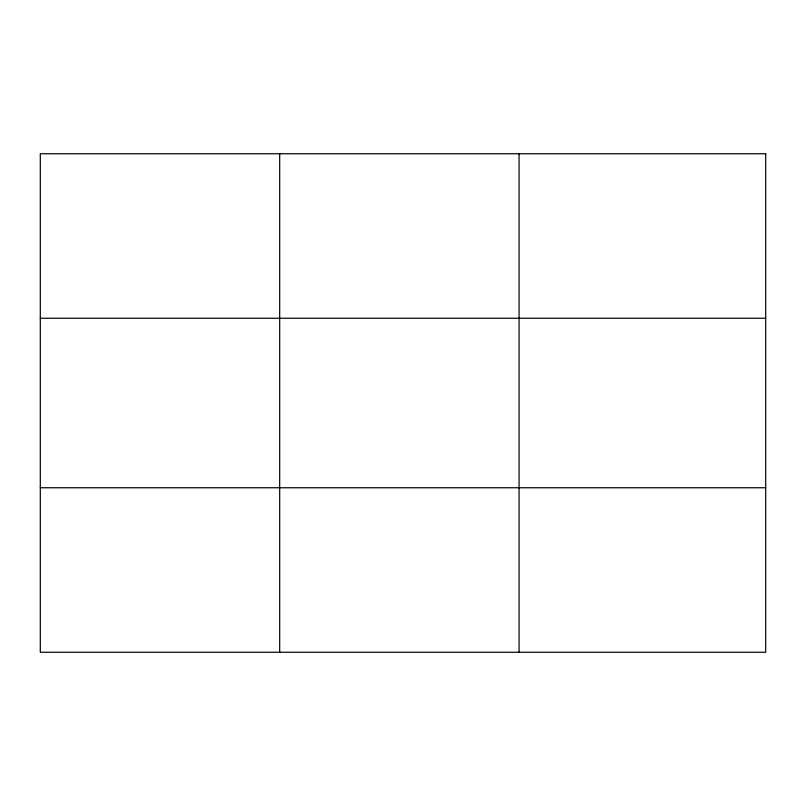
<?xml version="1.0" encoding="UTF-8"?>
<svg xmlns="http://www.w3.org/2000/svg" width="806" height="806" viewBox="0 0 806 806"><rect width="100%" height="100%" fill="white"/><g stroke="black" fill="none" stroke-linecap="round" stroke-linejoin="round"><path stroke-width="1.21" d="M279.682 153.745L279.682 652.255M519.064 153.745L519.064 652.255M40.3 318.249L765.7 318.249M40.3 487.751L765.7 487.751M765.7 153.745L765.7 652.255L40.3 652.255L40.3 153.745L765.7 153.745"/></g></svg>
